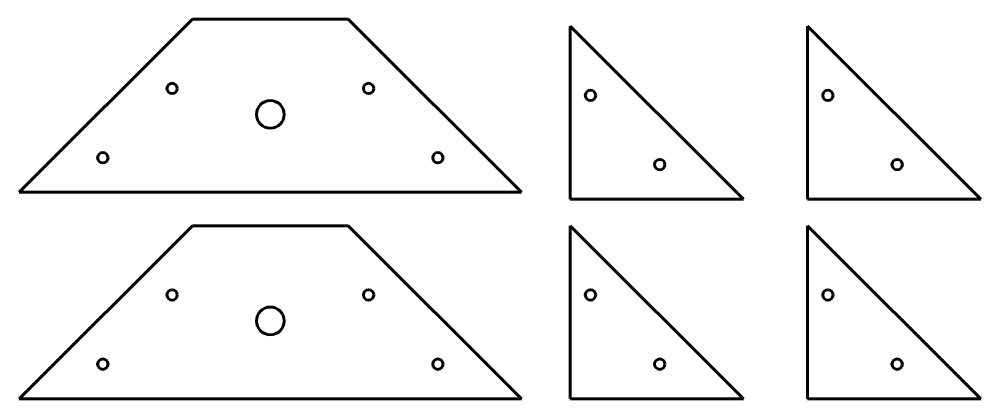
# Model space of a CAD drawing. Header units: millimetres. Extents: x 15 to 293, y 12 to 122.
import ezdxf

# ---------------------------------------------------------------- set-up
doc = ezdxf.new("R2010")
doc.units = ezdxf.units.MM
doc.linetypes.add('K5LT_BASIC', pattern=[0])

# ---------------------------------------------------------------- blocks, each defined once
blk = doc.blocks.new('U0')
at = {"color": 150, "linetype": 'K5LT_BASIC', "lineweight": 60, "true_color": 0x0080ff}
for p, q in [((65.08, 61.9), (15.08, 11.91)), ((110.08, 61.91), (65.08, 61.9)), ((160.08, 11.91), (110.08, 61.91)), ((15.08, 11.91), (160.08, 11.91))]:
    blk.add_line(p, q, dxfattribs=at)
for centre, radius in [((59.22, 41.9), 1.5), ((115.94, 41.91), 1.5), ((87.58, 34.41), 4), ((39.22, 21.91), 1.5), ((135.94, 21.91), 1.5)]:
    blk.add_circle(centre, radius, dxfattribs=at)
blk = doc.blocks.new('U1')
at = {"color": 150, "linetype": 'K5LT_BASIC', "lineweight": 60, "true_color": 0x0080ff}
for p, q in [((65.08, 121.55), (15.08, 71.55)), ((110.08, 121.55), (65.08, 121.55)), ((160.08, 71.55), (110.08, 121.55)), ((15.08, 71.55), (160.08, 71.55))]:
    blk.add_line(p, q, dxfattribs=at)
for centre, radius in [((59.22, 101.55), 1.5), ((115.94, 101.55), 1.5), ((87.58, 94.05), 4), ((39.22, 81.55), 1.5), ((135.94, 81.55), 1.5)]:
    blk.add_circle(centre, radius, dxfattribs=at)
blk = doc.blocks.new('U2')
at = {"color": 150, "linetype": 'K5LT_BASIC', "lineweight": 60, "true_color": 0x0080ff}
for p, q in [((224.14, 11.91), (174.14, 61.91)), ((174.14, 61.91), (174.14, 11.91)), ((174.14, 11.91), (224.14, 11.91))]:
    blk.add_line(p, q, dxfattribs=at)
for centre in [(180, 41.9), (200, 21.91)]:
    blk.add_circle(centre, 1.5, dxfattribs=at)
blk = doc.blocks.new('U3')
at = {"color": 150, "linetype": 'K5LT_BASIC', "lineweight": 60, "true_color": 0x0080ff}
for p, q in [((224.14, 69.55), (174.14, 119.55)), ((174.14, 119.55), (174.14, 69.55)), ((174.14, 69.55), (224.14, 69.55))]:
    blk.add_line(p, q, dxfattribs=at)
for centre in [(180, 99.55), (200, 79.55)]:
    blk.add_circle(centre, 1.5, dxfattribs=at)
blk = doc.blocks.new('U4')
at = {"color": 150, "linetype": 'K5LT_BASIC', "lineweight": 60, "true_color": 0x0080ff}
for p, q in [((292.67, 69.55), (242.67, 119.55)), ((242.67, 119.55), (242.67, 69.55)), ((242.67, 69.55), (292.67, 69.55))]:
    blk.add_line(p, q, dxfattribs=at)
for centre in [(248.53, 99.55), (268.53, 79.55)]:
    blk.add_circle(centre, 1.5, dxfattribs=at)
blk = doc.blocks.new('U5')
at = {"color": 150, "linetype": 'K5LT_BASIC', "lineweight": 60, "true_color": 0x0080ff}
for p, q in [((292.67, 11.91), (242.67, 61.91)), ((242.67, 61.91), (242.67, 11.91)), ((242.67, 11.91), (292.67, 11.91))]:
    blk.add_line(p, q, dxfattribs=at)
for centre in [(248.53, 41.9), (268.53, 21.91)]:
    blk.add_circle(centre, 1.5, dxfattribs=at)

msp = doc.modelspace()

# ---------------------------------------------------------------- block references
for name in ['U1', 'U3', 'U4', 'U0', 'U2', 'U5']:
    msp.add_blockref(name, (0, 0))

doc.saveas('drawing.dxf')
